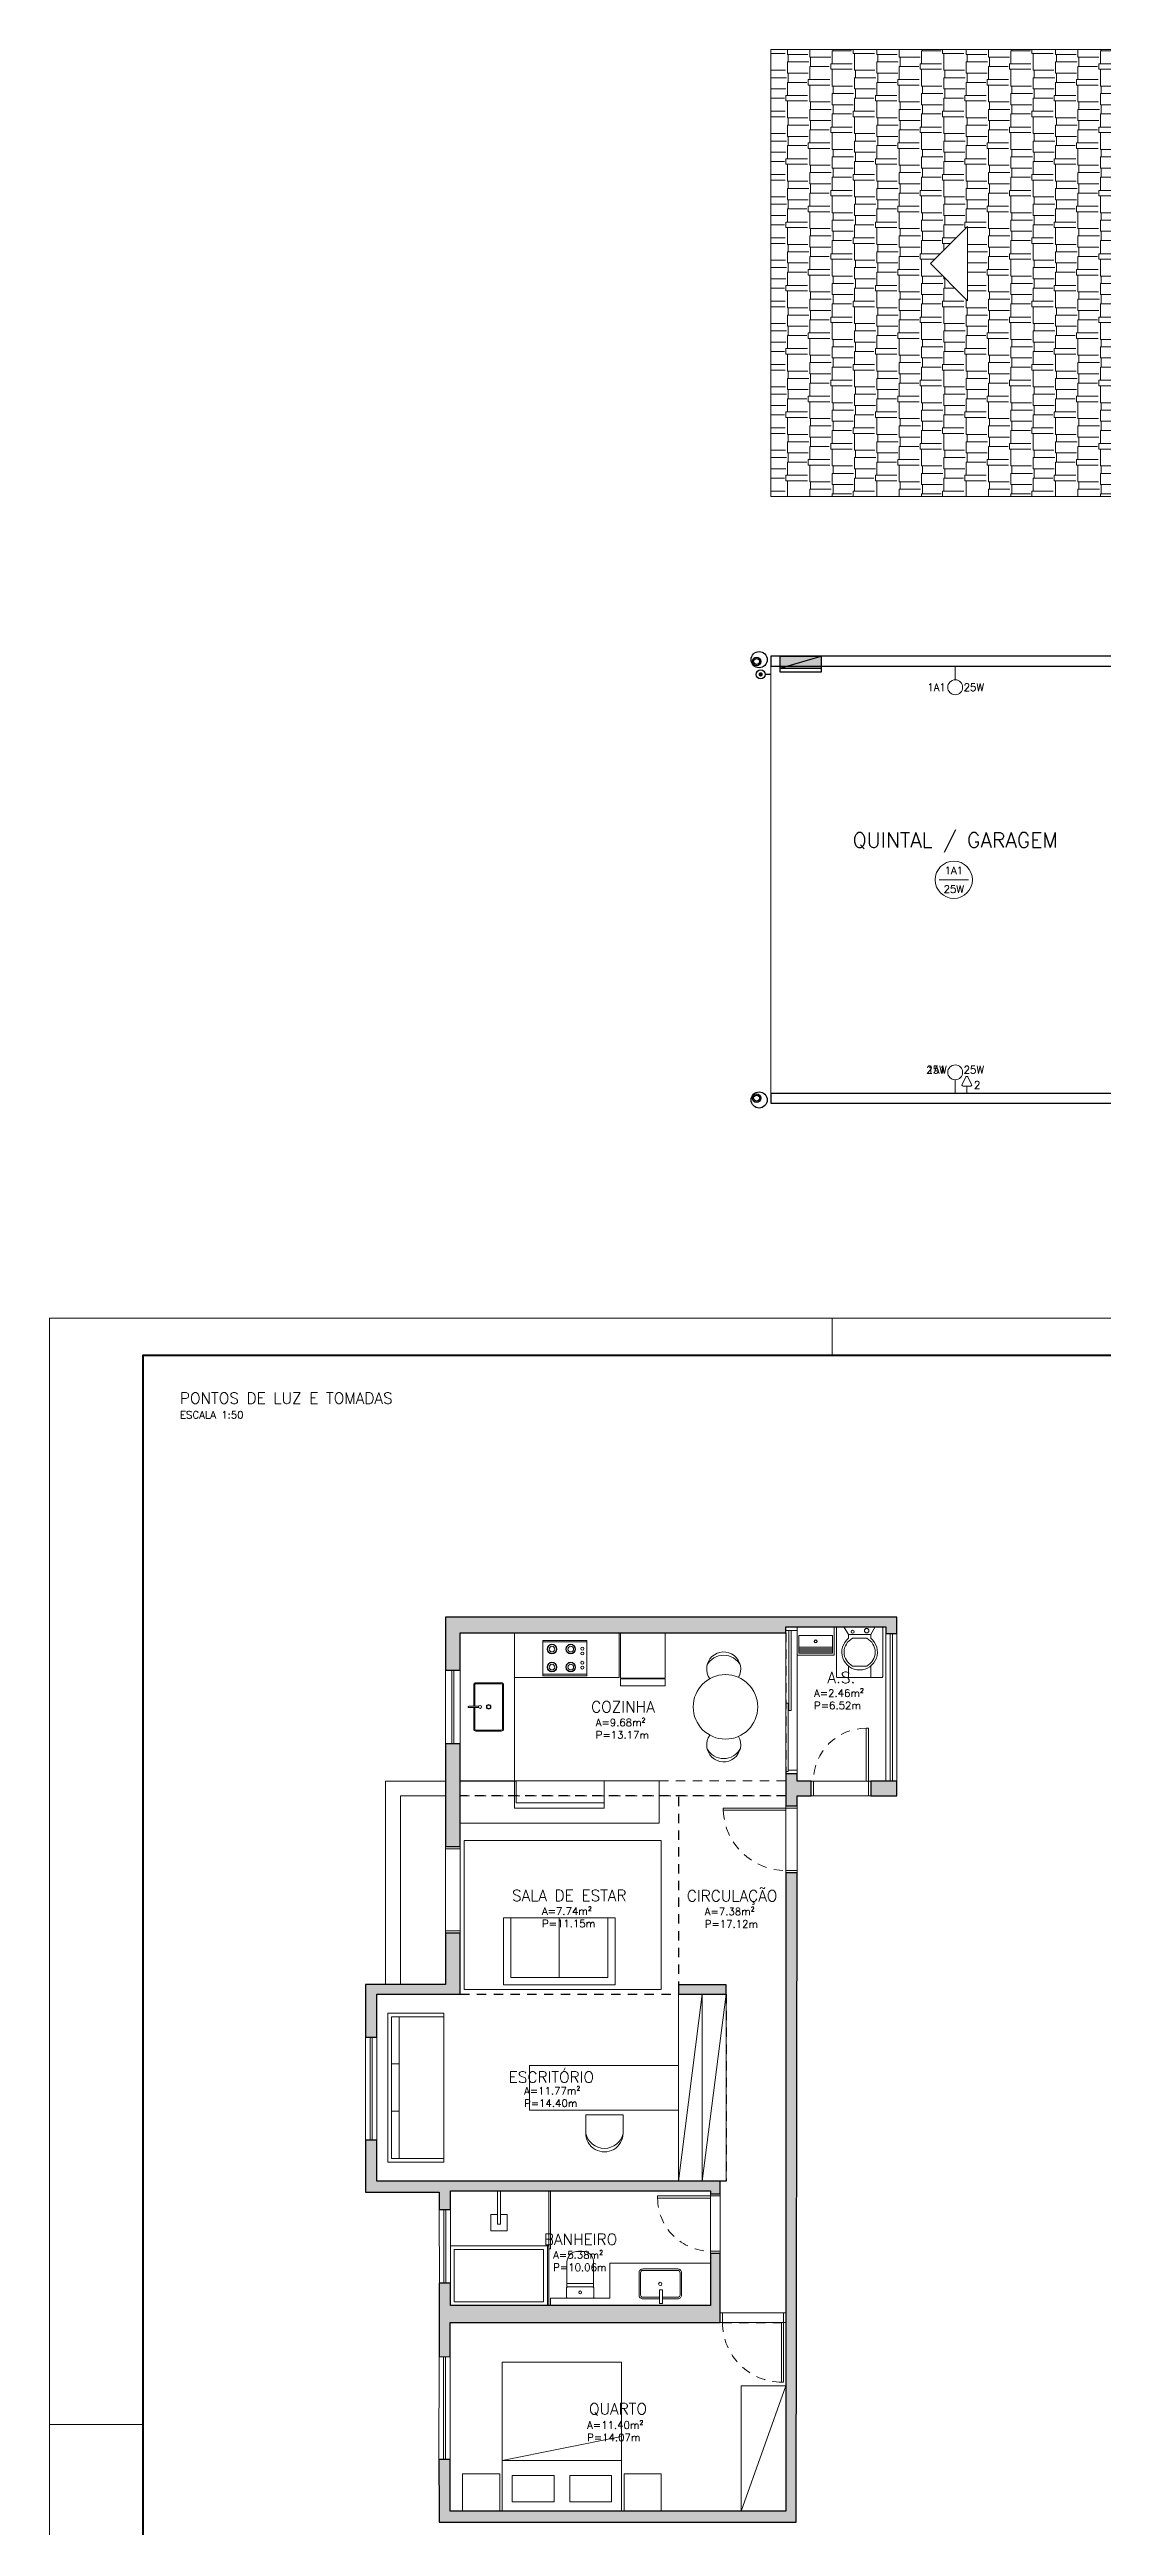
# Model space of a CAD drawing. Extents: x 0 to 175, y -16 to 63.
# Drawn here: x 0 to 14.13, y 13.48 to 46.73 of the extents above; entities that cross this region are included whole.
import ezdxf
from ezdxf.enums import TextEntityAlignment as Align

# ---------------------------------------------------------------- set-up
doc = ezdxf.new("R2010")
doc.units = 0
doc.header["$LTSCALE"] = 0.5
doc.header["$MEASUREMENT"] = 0
doc.linetypes.add('HIDDEN', pattern=[0.375, 0.25, -0.125])
doc.layers.get('0').update_dxf_attribs({"linetype": 'CONTINUOUS'})
doc.layers.add('ARQ - HATCH 01', color=172, linetype='CONTINUOUS', transparency=0.6)
for name, color, linetype, lineweight in [('ARQ - JAN01', 2, 'CONTINUOUS', 20), ('ARQ - PAR01', 172, 'CONTINUOUS', 30), ('ARQ - PAR02', 132, 'CONTINUOUS', 20), ('ARQ - POR01', 20, 'CONTINUOUS', 20), ('COT01', 1, 'CONTINUOUS', 9), ('ELE01 - LAMP', 50, 'CONTINUOUS', 20), ('ELE01 - LAMP TXT', 100, 'CONTINUOUS', 15), ('ELE01 - Q.DISTR', 4, 'CONTINUOUS', 30), ('ELE01 - TOM 127V', 130, 'CONTINUOUS', 15), ('ELE01 - TOM 127V TXT', 130, 'CONTINUOUS', 15), ('FOR01 - FORRO GESSO', 252, 'CONTINUOUS', 15), ('TXT02', 2, 'CONTINUOUS', 20), ('TXT05', 4, 'CONTINUOUS', 30)]:
    doc.layers.add(name, color=color, linetype=linetype, lineweight=lineweight)
doc.layers.add('ARQ - PISO', color=121, linetype='CONTINUOUS', lineweight=9, transparency=0.45)
doc.layers.add('ARQ01', color=144, linetype='CONTINUOUS', lineweight=9, transparency=0.5)
for name, color, linetype in [('AUX00', 7, 'CONTINUOUS'), ('ELE02 - CAMPAINHA', 2, 'CONTINUOUS'), ('ELE03 - CAMERAS', 3, 'CONTINUOUS'), ('MARGEM', 1, 'CONTINUOUS')]:
    doc.layers.add(name, color=color, linetype=linetype)
doc.styles.add('ROMANS', font='romans.shx')
doc.styles.add('SIMPLEX', font='SIMPLEX')
doc.styles.get("Standard").update_dxf_attribs({"font": 'romans.shx'})

# ---------------------------------------------------------------- blocks, each defined once
blk = doc.blocks.new('MAR-A1')
at = {"layer": 'MARGEM', "color": 2, "lineweight": 20}
for p, q in [((-62.1, 58.4), (-62.1, 57.4)), ((-80.6, 28.7), (-83.1, 28.7))]:
    blk.add_line(p, q, dxfattribs=at)
blk.add_lwpolyline([(-83.1, 58.4), (-83.1, -1), (1, -1), (1, 58.4)], close=True, dxfattribs=at)
at = {"layer": 'MARGEM', "color": 6, "lineweight": 50}
blk.add_lwpolyline([(-80.6, 0), (0, 0), (0, 57.4), (-80.6, 57.4)], close=True, dxfattribs=at)
blk = doc.blocks.new('cuba')
for p, q in [((2010.732, 1359.428), (2010.732, 1358.838)), ((2010.747, 1359.428), (2010.747, 1358.838)), ((2011.102, 1359.458), (2010.762, 1359.458)), ((2011.102, 1359.443), (2010.762, 1359.443)), ((2011.117, 1359.143), (2011.117, 1359.428)), ((2011.132, 1359.143), (2011.132, 1359.428)), ((2011.198, 1359.143), (2011.065, 1359.143)), ((2011.198, 1359.123), (2011.065, 1359.123)), ((2011.117, 1358.838), (2011.117, 1359.123)), ((2011.132, 1358.838), (2011.132, 1359.123)), ((2010.762, 1358.823), (2011.102, 1358.823)), ((2010.762, 1358.808), (2011.102, 1358.808))]:
    blk.add_line(p, q)
for centre, radius in [((2010.932, 1359.134), 0.0305), ((2010.932, 1359.134), 0.0229), ((2011.048, 1359.133), 0.0195)]:
    blk.add_circle(centre, radius)
for centre, radius, start, end in [((2010.762, 1359.428), 0.03, 90, 180), ((2010.762, 1359.428), 0.015, 90, 180), ((2011.102, 1359.428), 0.03, 359.9651, 90), ((2011.102, 1359.428), 0.015, 359.9651, 90), ((2011.198, 1359.133), 0.01, 270, 90), ((2010.762, 1358.838), 0.03, 180, 270), ((2010.762, 1358.838), 0.015, 180, 270), ((2011.102, 1358.838), 0.03, 270, 0), ((2011.102, 1358.838), 0.015, 270, 0)]:
    blk.add_arc(centre, radius, start, end)
blk = doc.blocks.new('*U310')
at = {"layer": 'ARQ - HATCH 01'}
h = blk.add_hatch(color=256, dxfattribs=at)
h.dxf.hatch_style = 1
h.paths.add_polyline_path([(2.532, 5.79), (2.4, 5.79), (2.4, 5.98), (2.2, 5.98), (2.2, 5.79), (2.103, 5.79), (2.103, 5.64), (2.532, 5.64)])
h.paths.add_polyline_path([(2.4, 7.13), (2.2, 7.13), (2.2, 6.78), (2.4, 6.78)])
h.paths.add_polyline_path([(12.15, 0.988), (12.15, 5.78), (3.432, 5.79), (3.432, 5.64), (12, 5.64), (12, 1.135), (11.307, 1.135), (11.307, 0.985), (12, 0.988)])
h.paths.add_polyline_path([(9.47, 4.76), (8.54, 4.76), (8.54, 4.63), (9.24, 4.63), (9.24, 1.14), (8.94, 1.14), (8.94, 0.988), (9.926, 0.988), (9.927, 1.135), (9.47, 1.135)], flags=17)
h.paths.add_polyline_path([(7.7, 4.63), (7.74, 4.63), (7.74, 4.76), (7.57, 4.76), (7.57, 0.15), (7.02, 0.15), (7.02, 0), (7.72, 0), (7.72, 0.988), (7.95, 0.988), (7.95, 1.14), (7.7, 1.14)])
h.paths.add_polyline_path([(5.06, 1.27), (4.24, 1.27), (4.24, 1.073), (4.93, 1.073), (4.93, 0), (5.64, 0), (5.64, 0.15), (5.06, 0.15)])
h.paths.add_polyline_path([(0.21, 5.64), (0.13, 5.64), (0.13, 6.98), (0.22, 6.98), (0.22, 7.13), (0, 7.13), (0, 1.073), (0.71, 1.073), (0.71, 1.27), (0.21, 1.27)])
h.paths.add_polyline_path([(3.08, 1.27), (2.414, 1.27), (2.2, 1.27), (1.7, 1.27), (1.7, 1.073), (3.08, 1.075)])
h.paths.add_polyline_path([(5.06, 4.838), (4.935, 4.838), (4.935, 4.198), (5.06, 4.198)], flags=17)
for p, q in [((0.13, 6.29), (0.51, 6.29)), ((0.245, 5.815), (0.245, 6.265)), ((0.245, 6.265), (0.485, 6.265)), ((0.405, 6.265), (0.405, 5.815)), ((0.425, 6.265), (0.425, 5.815)), ((0.445, 6.265), (0.445, 5.815)), ((0.465, 6.265), (0.465, 5.815)), ((0.485, 6.265), (0.485, 5.815)), ((0.51, 6.29), (0.51, 5.79)), ((0.13, 5.79), (0.51, 5.79)), ((0.245, 5.815), (0.485, 5.815)), ((5.06, 4.838), (7.57, 4.518)), ((5.06, 4.518), (7.57, 4.518)), ((5.06, 4.518), (7.57, 4.198)), ((12, 3.969), (11.5, 3.969)), ((11.5, 3.969), (11.5, 3.469)), ((12, 3.435), (10, 3.435)), ((10, 3.435), (10, 1.835)), ((11, 3.435), (11.322, 1.835)), ((11.322, 1.835), (11.322, 3.435)), ((11.5, 3.469), (12, 3.469)), ((4.835, 3.25), (4.035, 3.25)), ((4.835, 1.95), (4.835, 3.25)), ((8.536, 2.992), (8.527, 2.974)), ((8.548, 3.009), (8.536, 2.992)), ((8.562, 3.024), (8.548, 3.009)), ((8.578, 3.037), (8.562, 3.024)), ((8.596, 3.047), (8.578, 3.037)), ((8.616, 3.055), (8.596, 3.047)), ((8.616, 3.055), (8.616, 3.055)), ((8.617, 3.055), (8.616, 3.055)), ((8.637, 3.059), (8.617, 3.055)), ((8.658, 3.06), (8.637, 3.059)), ((8.997, 3.06), (8.658, 3.06)), ((8.94, 3.058), (8.937, 3.06)), ((8.938, 3.06), (8.938, 3.06)), ((8.942, 3.056), (8.94, 3.058)), ((8.943, 3.054), (8.942, 3.056)), ((8.944, 3.051), (8.943, 3.054)), ((8.944, 3.048), (8.944, 3.051)), ((8.944, 2.712), (8.944, 3.048)), ((8.991, 3.051), (8.99, 3.048)), ((8.99, 3.048), (8.99, 3.045)), ((8.99, 3.045), (8.99, 2.715)), ((8.992, 3.054), (8.991, 3.051)), ((8.994, 3.057), (8.992, 3.054)), ((8.996, 3.059), (8.994, 3.057)), ((8.997, 3.06), (8.996, 3.059)), ((8.998, 3.061), (8.997, 3.06)), ((8.997, 3.06), (8.997, 3.06)), ((9.001, 3.063), (8.998, 3.061)), ((9.004, 3.064), (9.001, 3.063)), ((9.007, 3.065), (9.004, 3.064)), ((9.01, 3.065), (9.007, 3.065)), ((9.125, 3.065), (9.01, 3.065)), ((9.127, 3.065), (9.125, 3.065)), ((9.129, 3.064), (9.127, 3.065)), ((9.131, 3.063), (9.129, 3.064)), ((9.133, 3.062), (9.131, 3.063)), ((9.135, 3.061), (9.133, 3.062)), ((9.137, 3.059), (9.135, 3.061)), ((9.138, 3.057), (9.137, 3.059)), ((9.139, 3.055), (9.138, 3.057)), ((9.139, 3.055), (9.14, 3.053)), ((9.14, 3.053), (9.14, 3.051)), ((11.523, 3.302), (11.877, 3.302)), ((11.523, 2.74), (11.523, 3.302)), ((11.877, 3.302), (11.877, 2.74)), ((8.516, 2.913), (8.515, 2.892)), ((8.515, 2.892), (8.515, 2.871)), ((8.515, 2.871), (8.516, 2.85)), ((8.517, 2.934), (8.516, 2.913)), ((8.516, 2.85), (8.517, 2.83)), ((8.52, 2.954), (8.517, 2.934)), ((8.517, 2.83), (8.52, 2.81)), ((8.527, 2.974), (8.52, 2.954)), ((8.52, 2.81), (8.526, 2.79)), ((8.526, 2.79), (8.535, 2.772)), ((8.535, 2.772), (8.547, 2.755)), ((8.547, 2.755), (8.56, 2.74)), ((8.56, 2.74), (8.576, 2.728)), ((8.561, 2.74), (8.577, 2.727)), ((8.576, 2.728), (8.594, 2.717)), ((8.577, 2.727), (8.594, 2.717)), ((8.594, 2.717), (8.613, 2.71)), ((8.594, 2.717), (8.613, 2.709)), ((8.613, 2.71), (8.613, 2.709)), ((8.613, 2.71), (8.632, 2.705)), ((8.613, 2.709), (8.633, 2.705)), ((8.613, 2.709), (8.633, 2.704)), ((8.632, 2.705), (8.653, 2.703)), ((8.633, 2.705), (8.653, 2.703)), ((8.633, 2.704), (8.653, 2.702)), ((8.653, 2.703), (8.994, 2.703)), ((8.941, 2.703), (8.653, 2.703)), ((8.653, 2.702), (8.994, 2.702)), ((8.941, 2.703), (8.942, 2.705)), ((8.942, 2.705), (8.943, 2.706)), ((8.943, 2.706), (8.944, 2.708)), ((8.944, 2.71), (8.944, 2.712)), ((8.944, 2.708), (8.944, 2.71)), ((8.99, 2.712), (8.99, 2.715)), ((8.99, 2.712), (8.991, 2.709)), ((8.991, 2.709), (8.992, 2.706)), ((8.992, 2.706), (8.994, 2.702)), ((8.994, 2.702), (8.996, 2.701)), ((8.996, 2.701), (8.998, 2.699)), ((8.998, 2.699), (9.001, 2.697)), ((9.001, 2.697), (9.004, 2.696)), ((9.004, 2.696), (9.007, 2.695)), ((9.007, 2.695), (9.01, 2.695)), ((9.01, 2.695), (9.125, 2.695)), ((9.127, 2.695), (9.125, 2.695)), ((9.127, 2.695), (9.129, 2.696)), ((9.129, 2.696), (9.131, 2.697)), ((9.131, 2.697), (9.133, 2.698)), ((9.133, 2.698), (9.135, 2.699)), ((9.135, 2.699), (9.137, 2.701)), ((9.137, 2.701), (9.138, 2.703)), ((9.138, 2.703), (9.139, 2.705)), ((9.139, 2.705), (9.14, 2.707)), ((9.14, 2.707), (9.14, 2.709)), ((11.877, 2.74), (11.523, 2.74)), ((4.035, 2.6), (4.84, 2.6)), ((11.877, 2.531), (11.523, 2.531)), ((11.523, 2.531), (11.523, 1.969)), ((11.877, 1.969), (11.877, 2.531)), ((4.835, 1.95), (4.035, 1.95)), ((10, 1.835), (12, 1.835)), ((11.5, 1.802), (12, 1.802)), ((11.5, 1.302), (11.5, 1.802)), ((11.523, 1.969), (11.877, 1.969)), ((12, 1.302), (11.5, 1.302))]:
    blk.add_line(p, q)
blk.add_lwpolyline([(0.145, 6.94), (0.795, 6.94, -0.414214), (0.81, 6.925), (0.81, 6.335, -0.414214), (0.795, 6.32), (0.145, 6.32, -0.414214), (0.13, 6.335), (0.13, 6.925, -0.414214)], format="xyb", close=True)
for points in [[(0.13, 6.84), (0.234, 6.78)], [(0.234, 6.78), (0.234, 6.48)], [(0.284, 6.78), (0.284, 6.78), (0.234, 6.78)], [(0.284, 6.535), (0.284, 6.725)], [(0.656, 6.78), (0.81, 6.78)], [(0.656, 6.725), (0.656, 6.535)], [(0.13, 6.42), (0.234, 6.48)], [(0.234, 6.48), (0.284, 6.48)], [(0.656, 6.48), (0.81, 6.48)], [(10.32, 5.64), (12, 5.04)], [(10.32, 5.64), (10.32, 5.04), (12, 5.04)], [(7.57, 4.198), (4.935, 4.198), (4.935, 4.838), (7.57, 4.838)], [(7.57, 4.838), (7.57, 4.76)], [(6.62, 4.198), (6.62, 2.198), (6.02, 2.198), (6.02, 4.198)], [(0.81, 2), (0.81, 3.405), (0.21, 3.405)], [(4.935, 3.35), (4.935, 1.85), (4.035, 1.85), (4.035, 3.35), (4.935, 3.35)], [(6.929, 3.456), (6.679, 3.456), (6.679, 2.956), (6.929, 2.956)], [(2.494, 3.2), (2.199, 3.202)], [(9.14, 3.051), (9.14, 2.709)], [(0.333, 2.97), (0.333, 2.381)], [(0.767, 2.381), (0.767, 2.97)], [(7.7, 2.46), (9.24, 2.46)], [(0.21, 1.27), (2.2, 1.27), (2.2, 2), (0.21, 2)], [(7.7, 1.81), (8.15, 1.81), (8.15, 1.77), (7.7, 1.77)], [(8.02, 1.77), (8.02, 1.68), (8.24, 1.68), (8.24, 1.9), (8.02, 1.9), (8.02, 1.81)], [(7.315, 0.35), (7.315, 1.05), (5.315, 1.05), (5.315, 0.35)], [(5.315, 0.35), (5.315, 1.05), (5.365, 1.05), (5.365, 0.35)], [(7.315, 0.35), (7.315, 1.05), (7.265, 1.05), (7.265, 0.35)], [(11.307, 1.135), (11.307, 0.985)], [(7.315, 0.35), (7.315, 0.3), (5.315, 0.3), (5.315, 0.35)], [(5.365, 0.45), (7.265, 0.45)], [(5.365, 0.35), (7.265, 0.35)], [(5.365, 0.35), (7.265, 0.35)], [(5.998, 0.45), (5.998, 0.35)], [(6.632, 0.45), (6.632, 0.35)]]:
    blk.add_lwpolyline(points)
at = {"linetype": 'HIDDEN'}
for points in [[(2.199, 3.94), (2.199, 5.64)], [(2.399, 1.27), (2.399, 5.64)]]:
    blk.add_lwpolyline(points, dxfattribs=at)
for points in [[(9.14, 3.28), (8.67, 3.28), (8.67, 4.63), (9.24, 4.63), (9.24, 2.48), (9.14, 2.48)], [(0.82, 4.02), (0.82, 3.42), (0.211, 3.42), (0.211, 4.02)], [(0.83, 4.02), (0.921, 4.02), (0.921, 3.42), (0.83, 3.42)], [(2.199, 3.94), (2.764, 3.94), (2.764, 1.27), (2.199, 1.27)], [(3, 3.968), (5, 3.968), (5, 1.322), (3, 1.322)], [(9.03, 3.985), (9.214, 3.985), (9.214, 3.945), (9.03, 3.945)], [(2.494, 2.02), (2.2, 2.02), (2.2, 2), (2.494, 2), (2.564, 2), (2.564, 3.2), (2.494, 3.2)], [(0.313, 2.381), (0.787, 2.381), (0.787, 2.97), (0.313, 2.97)], [(8.48, 2.46), (7.7, 2.46), (7.7, 2.48), (8.48, 2.48)], [(8.44, 2.46), (9.24, 2.46), (9.24, 2.44), (8.44, 2.44)], [(8.44, 2.44), (9.24, 2.44), (9.24, 1.14), (8.44, 1.14)], [(8.49, 2.39), (9.19, 2.39), (9.19, 1.19), (8.49, 1.19)]]:
    blk.add_lwpolyline(points, close=True)
for points in [[(9.15, 3.985), (9.15, 4.19, 0.414214), (9.1, 4.24), (8.8, 4.24, 0.414214), (8.75, 4.19), (8.75, 3.72, 0.414214), (8.8, 3.67), (9.1, 3.67, 0.414214), (9.15, 3.72), (9.15, 3.945)], [(9.13, 3.985), (9.13, 4.19, 0.414214), (9.1, 4.22), (8.8, 4.22, 0.414214), (8.77, 4.19), (8.77, 3.72, 0.414214), (8.8, 3.69), (9.1, 3.69, 0.414214), (9.13, 3.72), (9.13, 3.945)]]:
    blk.add_lwpolyline(points, format="xyb")
for centre, radius in [((0.182, 6.724), 0.03), ((0.197, 6.536), 0.02), ((0.325, 6.04), 0.02), ((0.325, 6.04), 0.015), ((1.205, 4.83), 0.433), ((8.95, 3.955), 0.0229), ((0.429, 2.754), 0.065), ((0.429, 2.754), 0.06), ((0.429, 2.754), 0.0375), ((0.423, 2.909), 0.02), ((0.488, 2.909), 0.02), ((0.612, 2.909), 0.02), ((0.671, 2.754), 0.065), ((0.671, 2.754), 0.06), ((0.671, 2.754), 0.0375), ((0.677, 2.909), 0.02), ((9.065, 2.88), 0.02), ((0.429, 2.502), 0.065), ((0.429, 2.502), 0.06), ((0.429, 2.502), 0.0375), ((0.671, 2.502), 0.065), ((0.671, 2.502), 0.06), ((0.671, 2.502), 0.0375)]:
    blk.add_circle(centre, radius)
for centre, radius, start, end in [((0.47, 6.63), 0.239, 218.8729, 141.1271), ((0.47, 6.63), 0.209, 27.0905, 152.9095), ((0.47, 6.63), 0.209, 207.0905, 332.9095), ((0.696, 4.806), 0.229, 60.3455, 304.9569), ((0.763, 4.806), 0.252, 117.064, 242.936), ((1.714, 4.806), 0.229, 235.0431, 119.6545), ((1.647, 4.806), 0.252, 297.064, 62.936), ((6.929, 3.206), 0.25, 270, 90), ((6.876, 3.206), 0.256, 281.9545, 78.0455)]:
    blk.add_arc(centre, radius, start, end)
at = {"layer": 'ARQ - JAN01'}
for p, q in [((7.95, 1.14), (8.94, 1.14)), ((9.927, 1.135), (11.307, 1.135)), ((7.95, 0.988), (8.94, 0.993)), ((9.926, 0.988), (11.307, 0.985)), ((5.64, 0.15), (7.02, 0.15)), ((5.64, 0), (7.02, 0))]:
    blk.add_line(p, q, dxfattribs=at)
for points in [[(2.2, 6.98), (2.2, 7.13), (0.22, 7.13), (0.22, 6.98)], [(0.71, 1.27), (0.71, 1.073), (1.7, 1.073), (1.7, 1.27)]]:
    blk.add_lwpolyline(points, close=True, dxfattribs=at)
for points in [[(0.22, 7.07), (2.2, 7.07)], [(0.22, 7.04), (2.2, 7.04)], [(1.7, 1.186), (0.71, 1.186)], [(1.7, 1.156), (0.71, 1.156)], [(7.95, 1.079), (8.94, 1.079)], [(7.95, 1.049), (8.94, 1.049)], [(9.927, 1.075), (11.307, 1.075)], [(9.927, 1.045), (11.307, 1.045)], [(5.64, 0.09), (7.02, 0.09)], [(5.64, 0.06), (7.02, 0.06)]]:
    blk.add_lwpolyline(points, dxfattribs=at)
at = {"layer": 'ARQ - PAR01'}
for points in [[(0.21, 5.64), (0.13, 5.64), (0.13, 6.98), (0.22, 6.98), (0.22, 7.13), (0, 7.13), (0, 1.073), (0.71, 1.073), (0.71, 1.27), (0.21, 1.27)], [(2.532, 5.79), (2.4, 5.79), (2.4, 5.98), (2.2, 5.98), (2.2, 5.79), (2.103, 5.79), (2.103, 5.64), (2.532, 5.64)], [(5.06, 4.838), (4.935, 4.838), (4.935, 4.198), (5.06, 4.198)], [(7.7, 4.63), (7.74, 4.63), (7.74, 4.76), (7.57, 4.76), (7.57, 0.15), (7.02, 0.15), (7.02, 0), (7.72, 0), (7.72, 0.988), (7.95, 0.988), (7.95, 1.14), (7.7, 1.14)], [(9.47, 4.76), (8.54, 4.76), (8.54, 4.63), (9.24, 4.63), (9.24, 1.14), (8.94, 1.14), (8.94, 0.988), (9.926, 0.988), (9.927, 1.135), (9.47, 1.135)], [(3.08, 1.27), (2.414, 1.27), (2.2, 1.27), (1.7, 1.27), (1.7, 1.073), (3.08, 1.075)], [(5.06, 1.27), (4.24, 1.27), (4.24, 1.073), (4.93, 1.073), (4.93, 0), (5.64, 0), (5.64, 0.15), (5.06, 0.15)]]:
    blk.add_lwpolyline(points, close=True, dxfattribs=at)
for points in [[(2.4, 7.13), (2.2, 7.13), (2.2, 6.78), (2.4, 6.78), (2.4, 7.13)], [(12.15, 0.988), (12.15, 5.78), (3.432, 5.79), (3.432, 5.64), (12, 5.64), (12, 1.135), (11.307, 1.135), (11.307, 0.985), (12, 0.988), (12.15, 0.988)]]:
    blk.add_lwpolyline(points, dxfattribs=at)
at = {"layer": 'ARQ - PAR02'}
blk.add_lwpolyline([(2.4, 1.073), (2.2, 1.073), (2.2, 0.27), (4.93, 0.27), (4.93, 0.47), (2.4, 0.47), (2.4, 1.073)], dxfattribs=at)
at = {"layer": 'ARQ - PISO'}
for p, q in [((2.2, 6.72), (2.2, 6.01)), ((2.4, 6.75), (2.4, 6.01)), ((2.053, 5.79), (0.18, 5.79)), ((2.562, 5.79), (3.402, 5.79)), ((2.073, 5.64), (0.21, 5.64)), ((2.562, 5.64), (3.402, 5.64)), ((9.34, 4.79), (9.34, 5.61)), ((9.47, 5.58), (9.47, 4.79)), ((7.77, 4.76), (8.51, 4.76)), ((7.77, 4.63), (8.51, 4.63)), ((4.21, 1.272), (3.11, 1.272)), ((4.21, 1.075), (3.11, 1.073))]:
    blk.add_line(p, q, dxfattribs=at)
at = {"layer": 'ARQ - POR01'}
for p, q in [((2.4, 6.75), (1.49, 6.75)), ((1.49, 6.75), (1.49, 6.72)), ((1.49, 6.72), (2.2, 6.72)), ((2.2, 6.72), (2.2, 6.78)), ((2.4, 6.75), (2.4, 6.78)), ((2.2, 6.01), (2.2, 5.98)), ((2.2, 6.01), (2.4, 6.01)), ((2.4, 6.01), (2.4, 5.98)), ((0.18, 5.79), (0.13, 5.79)), ((0.13, 5.79), (0.13, 5.64)), ((0.18, 5.64), (0.18, 5.79)), ((0.18, 5.71), (1.253, 5.71)), ((1.253, 5.68), (0.18, 5.68)), ((2.073, 5.67), (1.153, 5.67)), ((1.153, 5.67), (1.153, 5.64)), ((1.253, 5.71), (1.253, 5.68)), ((2.103, 5.79), (2.053, 5.79)), ((2.053, 5.79), (2.053, 5.67)), ((2.073, 5.64), (2.073, 5.67)), ((2.562, 5.79), (2.532, 5.79)), ((2.562, 5.79), (2.562, 4.8)), ((3.432, 5.79), (3.402, 5.79)), ((3.402, 5.79), (3.402, 5.64)), ((0.13, 5.64), (0.18, 5.64)), ((1.153, 5.64), (2.103, 5.64)), ((2.073, 5.64), (2.073, 5.64)), ((2.532, 5.64), (2.592, 5.64)), ((2.592, 4.8), (2.592, 5.64)), ((3.402, 5.64), (3.432, 5.64)), ((9.34, 5.64), (9.34, 5.61)), ((9.34, 5.61), (10.27, 5.61)), ((9.47, 5.64), (9.47, 5.58)), ((9.47, 5.58), (10.27, 5.58)), ((10.27, 5.58), (10.27, 5.61)), ((2.592, 4.8), (2.562, 4.8)), ((7.74, 4.76), (7.77, 4.76)), ((7.77, 4.76), (7.77, 3.92)), ((8.51, 4.76), (8.51, 4.63)), ((8.51, 4.76), (8.54, 4.76)), ((9.34, 4.76), (9.34, 4.79)), ((9.34, 4.79), (9.47, 4.79)), ((9.47, 4.76), (9.47, 4.79)), ((7.8, 4.63), (7.74, 4.63)), ((7.8, 3.92), (7.8, 4.63)), ((8.54, 4.63), (8.51, 4.63)), ((7.77, 3.92), (7.8, 3.92))]:
    blk.add_line(p, q, dxfattribs=at)
for points in [[(3.08, 1.27), (3.11, 1.27), (3.11, 1.075), (3.08, 1.075)], [(4.24, 1.27), (4.21, 1.27), (4.21, 1.075), (4.24, 1.075)]]:
    blk.add_lwpolyline(points, close=True, dxfattribs=at)
at = {"layer": 'ARQ - POR01', "linetype": 'HIDDEN', "lineweight": 9}
for centre, radius, start, end in [((2.2, 6.72), 0.71, 180, 270), ((2.562, 5.64), 0.84, 272.0815, 360), ((9.47, 5.59), 0.8, 270, 0), ((7.8, 4.63), 0.71, 270, 0)]:
    blk.add_arc(centre, radius, start, end, dxfattribs=at)
at = {"xscale": -1, "rotation": 90}
blk.add_blockref('cuba', (1360.338, 2012.584), dxfattribs=at)
blk = doc.blocks.new('ARQ-SUP-NOVO')
h = blk.add_hatch()
h.set_pattern_fill('AR-RSHKE', color=256, scale=0.025, angle=270)
h.set_pattern_definition([(270, (0, 3), (0.3, -0.6375), [0.15, -0.125, 0.175, -0.075, 0.225, -0.1]), (270, (0.0125, 2.85), (0.3, -0.6375), [0.125, -0.475, 0.1, -0.15]), (270, (-0.01875, 2.55), (0.3, -0.6375), [0.075, -0.775]), (0, (0, 3), (0.3, 0.2125), [0.2875, -0.9125]), (0, (0, 2.85), (0.3, 0.2125), [0.28125, -0.91875]), (0, (0, 2.725), (0.3, 0.2125), [0.2625, -0.9375]), (0, (-0.01875, 2.55), (0.3, 0.2125), [0.2875, -0.9125]), (0, (-0.01875, 2.475), (0.3, 0.2125), [0.2875, -0.9125]), (0, (0, 2.25), (0.3, 0.2125), [0.275, -0.925])])
h.paths.add_polyline_path([(4.95, 4.58), (6.515, 4.58), (6.515, 6), (0, 6), (0, 0), (4.95, 0)])
h.paths.add_polyline_path([(2.642, 3.626), (2.642, 2.626), (2.142, 3.126)], flags=16)
blk.add_line((0, 0), (0, 0.13))
blk.add_lwpolyline([(0, 0), (0, 6)])
for points in [[(6.515, 6), (0, 6), (0, 0), (4.95, 0), (4.95, 4.58), (6.515, 4.58)], [(2.642, 3.626), (2.142, 3.126), (2.642, 2.626)]]:
    blk.add_lwpolyline(points, close=True)
blk = doc.blocks.new('ARQ-TÉRREO-NOVO')
blk.add_lwpolyline([(0, 0), (0, 6), (21.5, 6), (21.5, 0)], close=True)
for points in [[(6.416, 5.87), (0, 5.87)], [(4.95, 0.13), (0, 0.13)]]:
    blk.add_lwpolyline(points)
at = {"insert": (2.475, 3.5), "char_height": 0.2, "attachment_point": 5, "style": 'ROMANS'}
blk.add_mtext_dynamic_manual_height_columns('QUINTAL / GARAGEM', width=3.51746, gutter_width=1, heights=[0], dxfattribs=at)
blk = doc.blocks.new('*U375')
blk.add_lwpolyline([(-0.064, 0.123), (-0.013, 0.224, -0.618034), (0.013, 0.224), (0.064, 0.123, -0.557537), (0.051, 0.101), (-0.051, 0.101, -0.557537)], format="xyb", close=True)
blk.add_lwpolyline([(0, 0), (0, 0.101)])
blk = doc.blocks.new('QUADRO DE DISTRIBUIÇÃO')
h = blk.add_hatch(color=256)
h.dxf.hatch_style = 1
h.paths.add_polyline_path([(-0.275, 0), (-0.275, -0.157), (0.275, 0)])
h = blk.add_hatch(color=7)
h.dxf.hatch_style = 1
h.paths.add_polyline_path([(-0.275, -0.157), (0.275, -0.157), (0.275, 0)])
for q in [(0.275, 0), (0.275, -0.157)]:
    blk.add_line((-0.275, -0.157), q)
blk.add_lwpolyline([(-0.275, 0), (0.275, 0), (0.275, -0.211), (-0.275, -0.211)], close=True)
blk = doc.blocks.new('ELE-LAMP')
at = {"layer": 'ELE01 - LAMP'}
blk.add_line((-0.195, 0), (0.195, 0), dxfattribs=at)
blk.add_circle((0, 0), 0.25, dxfattribs=at)
at = {"layer": 'ELE01 - LAMP TXT', "style": 'ROMANS'}
for tag, height, p in [('X', 0.1, (0, 0.125)), ('Y', 0.075, (0, -0.125))]:
    blk.add_attdef(tag, text='', height=height, dxfattribs=at).set_placement(p, align=Align.MIDDLE)

msp = doc.modelspace()

# ---------------------------------------------------------------- hatches: boundary and pattern name
at = {"layer": 'ELE02 - CAMPAINHA'}
h = msp.add_hatch(color=256, dxfattribs=at)
h.dxf.hatch_style = 1
edge = h.paths.add_edge_path()
edge.add_arc((9.5424, 38.3403), 0.0288, 0, 360)

# ---------------------------------------------------------------- linework, layer by layer
at = {"layer": 'ARQ - PAR01'}
for points in [[(31.1774, 38.583), (9.6774, 38.583), (9.6774, 38.453), (16.0929, 38.453)], [(14.6274, 32.713), (9.6774, 32.713), (9.6774, 32.583), (31.1774, 32.583)]]:
    msp.add_lwpolyline(points, dxfattribs=at)
at = {"layer": 'AUX00', "linetype": 'HIDDEN'}
for p, q in [((9.88, 25.4758), (9.88, 23.5829)), ((8.4377, 23.2715), (8.4377, 20.6258)), ((5.51, 20.6258), (8.4377, 20.6258))]:
    msp.add_line(p, q, dxfattribs=at)
for points in [[(9.88, 23.2865), (5.51, 23.2865)], [(9.0777, 20.6258), (9.0777, 18.1158), (9, 18.1158)], [(9.03, 16.2158), (9.85, 16.2158)]]:
    msp.add_lwpolyline(points, dxfattribs=at)
at = {"layer": 'ELE01 - LAMP'}
for p, q in [((12.1524, 38.2674), (12.1524, 38.453)), ((12.1524, 32.8986), (12.1524, 32.713))]:
    msp.add_line(p, q, dxfattribs=at)
for centre in [(12.1524, 38.1674), (12.1524, 32.9986)]:
    msp.add_circle(centre, 0.1, dxfattribs=at)
at = {"layer": 'ELE02 - CAMPAINHA'}
msp.add_line((9.6774, 38.3403), (9.6024, 38.3403), dxfattribs=at)
msp.add_circle((9.5424, 38.3403), 0.06, dxfattribs=at)
at = {"layer": 'ELE03 - CAMERAS'}
for centre, radius in [((9.5217, 38.538), 0.1083), ((9.4879, 38.5137), 0.0565), ((9.4879, 38.5137), 0.0403), ((9.5217, 32.628), 0.1083), ((9.4879, 32.6523), 0.0565), ((9.4879, 32.6523), 0.0403)]:
    msp.add_circle(centre, radius, dxfattribs=at)
at = {"layer": 'FOR01 - FORRO GESSO'}
msp.add_lwpolyline([(8.4377, 20.6258), (9.0777, 20.6258), (9.0777, 20.7506), (8.4377, 20.7506), (8.4377, 20.6258)], dxfattribs=at)

# ---------------------------------------------------------------- block references
at = {"layer": 'ARQ01'}
for name, p in [('ARQ-SUP-NOVO', (9.6774, 40.7281)), ('ARQ-TÉRREO-NOVO', (9.6774, 32.583))]:
    msp.add_blockref(name, p, dxfattribs=at)
at = {"layer": 'ARQ01', "rotation": 270}
msp.add_blockref('*U310', (4.24, 25.6858), dxfattribs=at)
at = {"layer": 'COT01', "xscale": 0.5, "yscale": 0.5, "zscale": 0.5}
msp.add_blockref('MAR-A1', (41.55, 0.5), dxfattribs=at)
at = {"layer": 'ELE01 - LAMP'}
ref = msp.add_blockref('ELE-LAMP', (12.1338, 35.583), dxfattribs=at)
ref.add_attrib('Y', '25W', dxfattribs={"layer": 'ELE01 - LAMP TXT', "height": 0.1}).set_placement((12.1338, 35.458), align=Align.MIDDLE)
ref.add_attrib('X', '1A1', dxfattribs={"layer": 'ELE01 - LAMP TXT', "height": 0.1}).set_placement((12.1338, 35.708), align=Align.MIDDLE)
at = {"layer": 'ELE01 - Q.DISTR'}
msp.add_blockref('QUADRO DE DISTRIBUIÇÃO', (10.0805, 38.583), dxfattribs=at)
at = {"layer": 'ELE01 - TOM 127V'}
msp.add_blockref('*U375', (12.3092, 32.713), dxfattribs=at)

# ---------------------------------------------------------------- texts
at = {"layer": 'ELE01 - LAMP TXT', "char_height": 0.1, "attachment_point": 5}
for s, insert in [('1A1', (11.9024, 38.1674)), ('25W', (12.4024, 38.1674)), ('25W', (11.9024, 33.034)), ('1A1', (11.9024, 33.034)), ('25W', (12.4024, 33.034))]:
    msp.add_mtext_dynamic_manual_height_columns(s, width=0.048591, gutter_width=12.5, heights=[0], dxfattribs=dict(at, insert=insert))
at = {"layer": 'ELE01 - TOM 127V TXT', "insert": (12.4477, 32.8293), "char_height": 0.1, "attachment_point": 5}
msp.add_mtext_dynamic_manual_height_columns('2', width=0.048591, gutter_width=12.5, heights=[0], dxfattribs=at)
at = {"layer": 'TXT02'}
for s, style, p in [('ESCALA 1:50', 'SIMPLEX', (1.75, 28.35)), ('A=2.46m²', 'ROMANS', (10.2584, 24.6163)), ('A=9.68m²', 'ROMANS', (7.3284, 24.2213)), ('P=6.52m', 'ROMANS', (10.2584, 24.4497)), ('P=13.17m', 'ROMANS', (7.3284, 24.0547)), ('A=7.74m²', 'ROMANS', (6.6072, 21.6892)), ('P=11.15m', 'ROMANS', (6.6072, 21.5225)), ('A=7.38m²', 'ROMANS', (8.7922, 21.6839)), ('P=17.12m', 'ROMANS', (8.7922, 21.5172)), ('A=11.77m²', 'ROMANS', (6.3672, 19.2775)), ('P=14.40m', 'ROMANS', (6.3672, 19.1109)), ('A=5.38m²', 'ROMANS', (6.7584, 17.0748)), ('P=10.06m', 'ROMANS', (6.7584, 16.9082)), ('A=11.40m²', 'ROMANS', (7.2134, 14.7913)), ('P=14.07m', 'ROMANS', (7.2134, 14.6247))]:
    msp.add_text(s, height=0.1, dxfattribs=dict(at, style=style)).set_placement(p)
at = {"layer": 'TXT05', "style": 'SIMPLEX'}
msp.add_text('PONTOS DE LUZ E TOMADAS', height=0.15, dxfattribs=at).set_placement((1.75, 28.55))
at = {"layer": 'TXT05', "style": 'ROMANS'}
for s, p in [('A.S.', (10.625, 24.8758)), ('COZINHA', (7.695, 24.4808)), ('SALA DE ESTAR', (6.9739, 21.9487)), ('CIRCULAÇÃO', (9.1589, 21.9434)), ('ESCRITÓRIO', (6.7339, 19.537)), ('BANHEIRO', (7.125, 17.3344)), ('QUARTO', (7.6277, 15.0508))]:
    msp.add_text(s, height=0.15, dxfattribs=at).set_placement(p, align=Align.MIDDLE)

doc.saveas('drawing.dxf')
